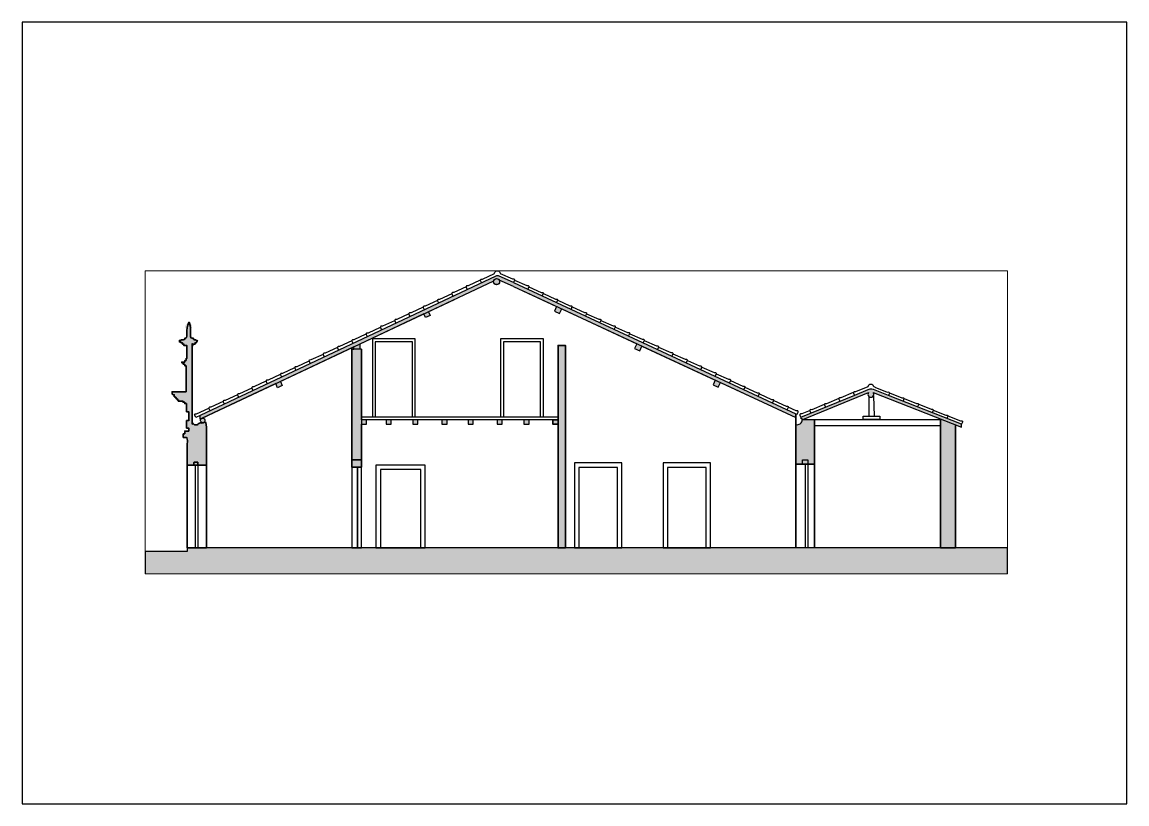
# Paper-space layout 'Layout1' of a CAD drawing. Header units: millimetres. Extents: x 21 to 318, y 103 to 313.
# The model-space entities are those that its viewports show. They can reach past a viewport. Long polylines and large blocks are cut down to what shows.
import ezdxf

# ---------------------------------------------------------------- set-up
doc = ezdxf.new("R2010")
doc.units = ezdxf.units.MM
for name, color, linetype, lineweight in [('A-ALV-___-___-EXI', 250, 'Continuous', 35), ('A-BAS-___-___-EXI', 250, 'Continuous', 25), ('A-COB-___-___-EXI', 250, 'Continuous', 25), ('A-PIS-___-___-EXI', 250, 'Continuous', 25), ('A-POR-___-___-EXI', 250, 'Continuous', 25)]:
    doc.layers.add(name, color=color, linetype=linetype, lineweight=lineweight)

# ---------------------------------------------------------------- blocks, each defined once
blk = doc.blocks.new('A4 HORIZONTAL - A4-22882557-Não nomeada')
at = {"layer": 'A-COB-___-___-EXI'}
for p, q in [((317.79, 313), (20.79, 313)), ((20.79, 313), (20.79, 103)), ((317.79, 103), (317.79, 313)), ((20.79, 103), (317.79, 103))]:
    blk.add_line(p, q, dxfattribs=at)

msp = doc.modelspace()

# ---------------------------------------------------------------- hatches: boundary and pattern name
at = {"layer": 'A-ALV-___-___-EXI'}
h = msp.add_hatch(color=11, dxfattribs=at)
h.paths.add_polyline_path([(-90644, -10373), (-90644, -4933), (-90844, -4933), (-90844, -10373)])
h.paths.add_polyline_path([(-80157, -10368), (-80157, -7068), (-80566, -6907), (-80566, -10368)])
h.paths.add_polyline_path([(-100631, -8153), (-100631, -8073), (-100531, -8073), (-100531, -8153), (-100291, -8153), (-100291, -7013), (-100491, -7013), (-100505, -7033), (-100525, -7050), (-100547, -7061), (-100572, -7067), (-100597, -7066), (-100621, -7059), (-100643, -7047), (-100662, -7029), (-100675, -7008), (-100683, -6983), (-100683, -4939), (-100663, -4939), (-100663, -4899), (-100603, -4899), (-100603, -4859), (-100563, -4859), (-100563, -4839), (-100543, -4839), (-100543, -4799), (-100583, -4799), (-100583, -4779), (-100643, -4779), (-100643, -4739), (-100723, -4739), (-100723, -4499), (-100702, -4475), (-100689, -4452), (-100685, -4439), (-100683, -4425), (-100684, -4413), (-100686, -4401), (-100690, -4390), (-100696, -4380), (-100712, -4361), (-100753, -4320), (-100760, -4314), (-100767, -4310), (-100774, -4310), (-100781, -4315), (-100805, -4338), (-100838, -4372), (-100851, -4389), (-100857, -4400), (-100862, -4411), (-100865, -4424), (-100866, -4438), (-100864, -4453), (-100857, -4469), (-100844, -4486), (-100821, -4502), (-100821, -4739), (-100881, -4739), (-100881, -4779), (-100981, -4779), (-100981, -4799), (-101021, -4799), (-101021, -4839), (-100981, -4839), (-100981, -4859), (-100941, -4859), (-100941, -4899), (-100901, -4899), (-100901, -4939), (-100821, -4939), (-100821, -5279), (-100841, -5279), (-100841, -5339), (-100881, -5339), (-100881, -5379), (-100961, -5379), (-100961, -5399), (-100921, -5399), (-100921, -5439), (-100881, -5439), (-100881, -5479), (-100841, -5479), (-100841, -6179), (-101221, -6179), (-101221, -6239), (-101201, -6239), (-101201, -6259), (-101161, -6259), (-101161, -6314), (-101131, -6314), (-101131, -6334), (-101106, -6334), (-101106, -6369), (-101076, -6369), (-101076, -6399), (-101051, -6399), (-101051, -6434), (-100926, -6434), (-100926, -6459), (-100881, -6459), (-100881, -6494), (-100831, -6494), (-100831, -6714), (-100771, -6714), (-100771, -6954), (-100831, -6954), (-100831, -7154), (-100771, -7154), (-100771, -7234), (-100881, -7234), (-100881, -7309), (-100921, -7309), (-100921, -7409), (-100811, -7409), (-100811, -8153)])
h.paths.add_polyline_path([(-84131, -8125), (-83951, -8125), (-83951, -6925), (-84282, -6925), (-84284, -6956), (-84293, -6986), (-84310, -7013), (-84332, -7035), (-84359, -7052), (-84388, -7061), (-84420, -7064), (-84451, -7059), (-84451, -8125), (-84271, -8125), (-84271, -8005), (-84131, -8005)])
h.paths.add_polyline_path([(-96129, -8010), (-96129, -5030), (-96389, -5030), (-96389, -8010)])
at = {"layer": 'A-BAS-___-___-EXI', "true_color": 0xcb9898}
msp.add_hatch(color=253, dxfattribs=at).paths.add_polyline_path([(-90644, -11068), (-78758, -11068), (-78758, -10368), (-90083, -10368), (-90083, -10373), (-100811, -10373), (-100811, -10467), (-101940, -10467), (-101940, -11068), (-90844, -11068)])
at = {"layer": 'A-COB-___-___-EXI', "true_color": 0xc19a82}
h = msp.add_hatch(color=33, dxfattribs=at)
h.paths.add_polyline_path([(-96389, -8202), (-96129, -8202), (-96129, -8010), (-96389, -8010)])
h.paths.add_polyline_path([(-100531, -8153), (-100531, -8073), (-100631, -8073), (-100631, -8153)])
h.paths.add_polyline_path([(-84271, -8125), (-84131, -8125), (-84131, -8005), (-84271, -8005)])
h.paths.add_polyline_path([(-79998, -7131), (-79998, -7050), (-82316, -6138), (-82363, -6117), (-82413, -6108), (-82464, -6110), (-82513, -6123), (-84325, -6869), (-84268, -6925), (-82496, -6196), (-82506, -6213), (-82512, -6232), (-82514, -6252), (-82510, -6271), (-82501, -6289), (-82489, -6305), (-82473, -6317), (-82454, -6324), (-82434, -6327), (-82415, -6324), (-82396, -6317), (-82380, -6306), (-82367, -6290), (-82358, -6272), (-82354, -6253), (-82355, -6233), (-82361, -6214), (-82371, -6197), (-80749, -6835)])
h.paths.add_polyline_path([(-90844, -7052), (-90844, -6932), (-90984, -6932), (-90984, -7052)])
h.paths.add_polyline_path([(-91624, -7052), (-91624, -6932), (-91764, -6932), (-91764, -7052)])
h.paths.add_polyline_path([(-92344, -7052), (-92344, -6932), (-92484, -6932), (-92484, -7052)])
h.paths.add_polyline_path([(-93264, -7052), (-93124, -7052), (-93124, -6932), (-93264, -6932), (-93264, -6997)])
h.paths.add_polyline_path([(-94609, -7052), (-94609, -6932), (-94749, -6932), (-94749, -7052)])
h.paths.add_polyline_path([(-96129, -7052), (-95989, -7052), (-95989, -6932), (-96129, -6932), (-96129, -6997)])
h.paths.add_polyline_path([(-95329, -7052), (-95329, -6932), (-95469, -6932), (-95469, -7052)])
h.paths.add_polyline_path([(-93969, -7052), (-93829, -7052), (-93829, -6932), (-93969, -6932), (-93969, -6997)])
h.paths.add_polyline_path([(-100393, -7009), (-100378, -7006), (-100361, -6997), (-100352, -6990), (-100343, -6977), (-100338, -6962), (-100336, -6947), (-100339, -6932), (-100345, -6918), (-100355, -6906), (-100367, -6897), (-100381, -6891), (-100397, -6889), (-100412, -6891), (-98434, -5960), (-98383, -6069), (-98256, -6009), (-98307, -5901), (-96335, -4973), (-96335, -5030), (-96175, -5030), (-96175, -4898), (-94455, -4088), (-94410, -4184), (-94283, -4125), (-94328, -4029), (-92577, -3205), (-92578, -3226), (-92574, -3246), (-92564, -3265), (-92550, -3281), (-92532, -3292), (-92513, -3299), (-92492, -3301), (-92471, -3297), (-92452, -3288), (-92436, -3274), (-92424, -3257), (-92417, -3237), (-92414, -3216), (-92418, -3196), (-92426, -3176), (-92043, -3346), (-90882, -3885), (-90941, -4012), (-90801, -4073), (-90744, -3949), (-88728, -4886), (-88787, -5012), (-88647, -5074), (-88590, -4950), (-86619, -5865), (-86678, -5992), (-86539, -6053), (-86481, -5930), (-84451, -6873), (-84451, -6768), (-92043, -3241), (-92427, -3071), (-92449, -3064), (-92472, -3061), (-92495, -3064), (-92517, -3071), (-100469, -6812), (-100469, -6918), (-100431, -6900), (-100442, -6910), (-100451, -6923), (-100455, -6938), (-100456, -6953), (-100453, -6969), (-100446, -6982), (-100436, -6994), (-100423, -7003), (-100409, -7008)])

# ---------------------------------------------------------------- linework, layer by layer
at = {"layer": 'A-ALV-___-___-EXI'}
for p, q in [((-96129, -6932), (-96129, -5030)), ((-96129, -8010), (-96129, -7052)), ((-83951, -8125), (-83951, -6925)), ((-84451, -10368), (-84451, -8125)), ((-84451, -8125), (-84271, -8125)), ((-84131, -8125), (-83951, -8125)), ((-83951, -10368), (-83951, -8125))]:
    msp.add_line(p, q, dxfattribs=at)
for points in [[(-96335, -5030), (-96389, -5030), (-96389, -8010), (-96129, -8010), (-96129, -8202), (-96389, -8202), (-96389, -8010)], [(-90844, -6932), (-90844, -7052), (-90844, -10373), (-90644, -10373), (-90644, -4933), (-90844, -4933), (-90844, -6932), (-90984, -6932), (-90984, -7052), (-90844, -7052)], [(-84451, -8125), (-84451, -7059), (-84451, -6873), (-84451, -6768)], [(-80566, -6907), (-80566, -10368), (-80157, -10368), (-80157, -7068)]]:
    msp.add_lwpolyline(points, dxfattribs=at)
msp.add_lwpolyline([(-100291, -10373), (-100291, -8153), (-100811, -8153), (-100811, -10373)], close=True, dxfattribs=at)
msp.add_rational_spline([(-100291, -8153), (-100291, -7773), (-100291, -7393), (-100291, -7013), (-100358, -7013), (-100424, -7013), (-100491, -7013), (-100512, -7053), (-100552, -7073), (-100597, -7066), (-100642, -7059), (-100674, -7028), (-100683, -6983), (-100683, -6302), (-100683, -5620), (-100683, -4939), (-100676, -4939), (-100669, -4939), (-100663, -4939), (-100663, -4932), (-100663, -4925), (-100663, -4919), (-100663, -4912), (-100663, -4905), (-100663, -4899), (-100643, -4899), (-100623, -4899), (-100603, -4899), (-100603, -4885), (-100603, -4872), (-100603, -4859), (-100589, -4859), (-100576, -4859), (-100563, -4859), (-100563, -4852), (-100563, -4845), (-100563, -4839), (-100556, -4839), (-100549, -4839), (-100543, -4839), (-100543, -4825), (-100543, -4812), (-100543, -4799), (-100556, -4799), (-100569, -4799), (-100583, -4799), (-100583, -4792), (-100583, -4785), (-100583, -4779), (-100603, -4779), (-100623, -4779), (-100643, -4779), (-100643, -4765), (-100643, -4752), (-100643, -4739), (-100669, -4739), (-100696, -4739), (-100723, -4739), (-100723, -4659), (-100723, -4579), (-100723, -4499), (-100719, -4494), (-100713, -4488), (-100706, -4481), (-100702, -4475), (-100698, -4470), (-100695, -4465), (-100693, -4461), (-100691, -4458), (-100690, -4456), (-100689, -4453), (-100688, -4451), (-100687, -4447), (-100686, -4444), (-100685, -4441), (-100685, -4439), (-100684, -4437), (-100684, -4435), (-100683, -4432), (-100683, -4429), (-100683, -4427), (-100683, -4425), (-100683, -4422), (-100683, -4418), (-100684, -4410), (-100686, -4401), (-100689, -4392), (-100692, -4386), (-100695, -4383), (-100697, -4379), (-100699, -4376), (-100702, -4373), (-100704, -4370), (-100705, -4368), (-100708, -4366), (-100710, -4363), (-100712, -4361), (-100714, -4359), (-100717, -4356), (-100722, -4351), (-100729, -4343), (-100736, -4337), (-100741, -4331), (-100745, -4328), (-100747, -4325), (-100749, -4324), (-100751, -4322), (-100752, -4321), (-100753, -4320), (-100754, -4319), (-100755, -4318), (-100756, -4317), (-100758, -4315), (-100759, -4314), (-100759, -4314), (-100760, -4314), (-100760, -4313), (-100761, -4313), (-100762, -4312), (-100763, -4311), (-100765, -4311), (-100766, -4310), (-100767, -4310), (-100768, -4310), (-100769, -4310), (-100770, -4310), (-100772, -4310), (-100773, -4310), (-100774, -4310), (-100775, -4311), (-100776, -4311), (-100777, -4312), (-100779, -4313), (-100780, -4314), (-100781, -4315), (-100782, -4315), (-100783, -4316), (-100785, -4318), (-100786, -4319), (-100788, -4321), (-100789, -4322), (-100791, -4324), (-100793, -4326), (-100798, -4331), (-100805, -4338), (-100814, -4347), (-100822, -4355), (-100829, -4362), (-100834, -4367), (-100838, -4372), (-100841, -4376), (-100845, -4380), (-100848, -4384), (-100850, -4387), (-100852, -4390), (-100854, -4394), (-100856, -4397), (-100857, -4400), (-100859, -4403), (-100860, -4405), (-100861, -4408), (-100862, -4412), (-100863, -4416), (-100864, -4421), (-100865, -4424), (-100865, -4427), (-100866, -4431), (-100866, -4434), (-100866, -4436), (-100866, -4439), (-100866, -4442), (-100866, -4446), (-100865, -4449), (-100865, -4451), (-100864, -4453), (-100863, -4455), (-100863, -4458), (-100861, -4461), (-100860, -4465), (-100858, -4467), (-100857, -4469), (-100856, -4471), (-100854, -4474), (-100852, -4478), (-100848, -4482), (-100842, -4487), (-100834, -4494), (-100826, -4499), (-100821, -4502), (-100821, -4581), (-100821, -4660), (-100821, -4739), (-100841, -4739), (-100861, -4739), (-100881, -4739), (-100881, -4752), (-100881, -4765), (-100881, -4779), (-100915, -4779), (-100948, -4779), (-100981, -4779), (-100981, -4785), (-100981, -4792), (-100981, -4799), (-100995, -4799), (-101008, -4799), (-101021, -4799), (-101021, -4812), (-101021, -4825), (-101021, -4839), (-101008, -4839), (-100995, -4839), (-100981, -4839), (-100981, -4845), (-100981, -4852), (-100981, -4859), (-100968, -4859), (-100955, -4859), (-100941, -4859), (-100941, -4872), (-100941, -4885), (-100941, -4899), (-100928, -4899), (-100915, -4899), (-100901, -4899), (-100901, -4912), (-100901, -4925), (-100901, -4939), (-100875, -4939), (-100848, -4939), (-100821, -4939), (-100821, -5052), (-100821, -5165), (-100821, -5279), (-100828, -5279), (-100835, -5279), (-100841, -5279), (-100841, -5299), (-100841, -5319), (-100841, -5339), (-100855, -5339), (-100868, -5339), (-100881, -5339), (-100881, -5352), (-100881, -5365), (-100881, -5379), (-100908, -5379), (-100935, -5379), (-100961, -5379), (-100961, -5385), (-100961, -5392), (-100961, -5399), (-100948, -5399), (-100935, -5399), (-100921, -5399), (-100921, -5412), (-100921, -5425), (-100921, -5439), (-100908, -5439), (-100895, -5439), (-100881, -5439), (-100881, -5452), (-100881, -5465), (-100881, -5479), (-100868, -5479), (-100855, -5479), (-100841, -5479), (-100841, -5712), (-100841, -5945), (-100841, -6179), (-100968, -6179), (-101095, -6179), (-101221, -6179), (-101221, -6199), (-101221, -6219), (-101221, -6239), (-101215, -6239), (-101208, -6239), (-101201, -6239), (-101201, -6245), (-101201, -6252), (-101201, -6259), (-101188, -6259), (-101175, -6259), (-101161, -6259), (-101161, -6277), (-101161, -6295), (-101161, -6314), (-101151, -6314), (-101141, -6314), (-101131, -6314), (-101131, -6320), (-101131, -6327), (-101131, -6334), (-101123, -6334), (-101115, -6334), (-101106, -6334), (-101106, -6345), (-101106, -6357), (-101106, -6369), (-101096, -6369), (-101086, -6369), (-101076, -6369), (-101076, -6379), (-101076, -6389), (-101076, -6399), (-101068, -6399), (-101060, -6399), (-101051, -6399), (-101051, -6410), (-101051, -6422), (-101051, -6434), (-101010, -6434), (-100968, -6434), (-100926, -6434), (-100926, -6442), (-100926, -6450), (-100926, -6459), (-100911, -6459), (-100896, -6459), (-100881, -6459), (-100881, -6470), (-100881, -6482), (-100881, -6494), (-100865, -6494), (-100848, -6494), (-100831, -6494), (-100831, -6567), (-100831, -6640), (-100831, -6714), (-100811, -6714), (-100791, -6714), (-100771, -6714), (-100771, -6794), (-100771, -6874), (-100771, -6954), (-100791, -6954), (-100811, -6954), (-100831, -6954), (-100831, -7020), (-100831, -7087), (-100831, -7154), (-100811, -7154), (-100791, -7154), (-100771, -7154), (-100771, -7180), (-100771, -7207), (-100771, -7234), (-100808, -7234), (-100845, -7234), (-100881, -7234), (-100881, -7259), (-100881, -7284), (-100881, -7309), (-100895, -7309), (-100908, -7309), (-100921, -7309), (-100921, -7342), (-100921, -7375), (-100921, -7409), (-100885, -7409), (-100848, -7409), (-100811, -7409), (-100811, -7657), (-100811, -7905), (-100811, -8153), (-100751, -8153), (-100691, -8153), (-100631, -8153), (-100631, -8126), (-100631, -8099), (-100631, -8073), (-100598, -8073), (-100564, -8073), (-100531, -8073), (-100531, -8099), (-100531, -8126), (-100531, -8153), (-100451, -8153), (-100371, -8153), (-100291, -8153)], [1, 1, 1, 1, 1, 1, 1, 0.877380837541, 0.877380837541, 1, 0.877380837541, 0.877380837541, 1, 1, 1, 1, 1, 1, 1, 1, 1, 1, 1, 1, 1, 1, 1, 1, 1, 1, 1, 1, 1, 1, 1, 1, 1, 1, 1, 1, 1, 1, 1, 1, 1, 1, 1, 1, 1, 1, 1, 1, 1, 1, 1, 1, 1, 1, 1, 1, 1, 1, 1, 1, 1, 1, 1, 1, 1, 1, 1, 1, 1, 1, 1, 1, 1, 1, 1, 1, 1, 1, 1, 1, 1, 1, 1, 1, 1, 1, 1, 1, 1, 1, 1, 1, 1, 1, 1, 1, 1, 1, 1, 1, 1, 1, 1, 1, 1, 1, 1, 1, 1, 1, 1, 1, 1, 1, 1, 1, 1, 1, 1, 1, 1, 1, 1, 1, 1, 1, 1, 1, 1, 1, 1, 1, 1, 1, 1, 1, 1, 1, 1, 1, 1, 1, 1, 1, 1, 1, 1, 1, 1, 1, 1, 1, 1, 1, 1, 1, 1, 1, 1, 1, 1, 1, 1, 1, 1, 1, 1, 1, 1, 1, 1, 1, 1, 1, 1, 1, 1, 1, 1, 1, 1, 1, 1, 1, 1, 1, 1, 1, 1, 1, 1, 1, 1, 1, 1, 1, 1, 1, 1, 1, 1, 1, 1, 1, 1, 1, 1, 1, 1, 1, 1, 1, 1, 1, 1, 1, 1, 1, 1, 1, 1, 1, 1, 1, 1, 1, 1, 1, 1, 1, 1, 1, 1, 1, 1, 1, 1, 1, 1, 1, 1, 1, 1, 1, 1, 1, 1, 1, 1, 1, 1, 1, 1, 1, 1, 1, 1, 1, 1, 1, 1, 1, 1, 1, 1, 1, 1, 1, 1, 1, 1, 1, 1, 1, 1, 1, 1, 1, 1, 1, 1, 1, 1, 1, 1, 1, 1, 1, 1, 1, 1, 1, 1, 1, 1, 1, 1, 1, 1, 1, 1, 1, 1, 1, 1, 1, 1, 1, 1, 1, 1, 1, 1, 1, 1, 1, 1, 1, 1, 1, 1, 1, 1, 1, 1, 1, 1, 1, 1, 1, 1, 1, 1, 1, 1, 1, 1, 1, 1, 1, 1, 1, 1, 1, 1, 1, 1, 1, 1, 1, 1, 1, 1, 1, 1, 1, 1, 1, 1, 1, 1, 1, 1, 1, 1, 1, 1, 1, 1, 1, 1, 1, 1, 1, 1, 1, 1], degree=3, knots=[0, 0, 0, 0, 1, 1, 1, 2, 2, 2, 3.232432, 3.232432, 3.232432, 4.464864, 4.464864, 4.464864, 5.464864, 5.464864, 5.464864, 6.464864, 6.464864, 6.464864, 7.464864, 7.464864, 7.464864, 8.464864, 8.464864, 8.464864, 9.464864, 9.464864, 9.464864, 10.464864, 10.464864, 10.464864, 11.464864, 11.464864, 11.464864, 12.464864, 12.464864, 12.464864, 13.464864, 13.464864, 13.464864, 14.464864, 14.464864, 14.464864, 15.464864, 15.464864, 15.464864, 16.464864, 16.464864, 16.464864, 17.464864, 17.464864, 17.464864, 18.464864, 18.464864, 18.464864, 19.464864, 19.464864, 19.464864, 20.464864, 20.464864, 20.464864, 20.478753, 20.485697, 20.492642, 20.499586, 20.506531, 20.513475, 20.516947, 20.52042, 20.523892, 20.527364, 20.534308, 20.541253, 20.544725, 20.548197, 20.55167, 20.555142, 20.562086, 20.569031, 20.572503, 20.575975, 20.58292, 20.589864, 20.603753, 20.631531, 20.659308, 20.673197, 20.680142, 20.687086, 20.700975, 20.70792, 20.714864, 20.721808, 20.728753, 20.735697, 20.742642, 20.749586, 20.756531, 20.77042, 20.798197, 20.825975, 20.839864, 20.853753, 20.860697, 20.867642, 20.874586, 20.878058, 20.881531, 20.885003, 20.888475, 20.89542, 20.902364, 20.905836, 20.907572, 20.909308, 20.911045, 20.912781, 20.916253, 20.923197, 20.930142, 20.933614, 20.937086, 20.940558, 20.944031, 20.950975, 20.95792, 20.961392, 20.964864, 20.968336, 20.971808, 20.978753, 20.985697, 20.98917, 20.992642, 20.996114, 20.999586, 21.006531, 21.013475, 21.016947, 21.02042, 21.027364, 21.034308, 21.048197, 21.075975, 21.103753, 21.131531, 21.159308, 21.173197, 21.187086, 21.200975, 21.214864, 21.228753, 21.235697, 21.242642, 21.256531, 21.263475, 21.27042, 21.277364, 21.284308, 21.291253, 21.298197, 21.312086, 21.319031, 21.325975, 21.33292, 21.339864, 21.346808, 21.350281, 21.353753, 21.360697, 21.367642, 21.374586, 21.378058, 21.381531, 21.385003, 21.388475, 21.39542, 21.402364, 21.405836, 21.409308, 21.412781, 21.416253, 21.423197, 21.430142, 21.437086, 21.450975, 21.464864, 21.464864, 21.464864, 22.464864, 22.464864, 22.464864, 23.464864, 23.464864, 23.464864, 24.464864, 24.464864, 24.464864, 25.464864, 25.464864, 25.464864, 26.464864, 26.464864, 26.464864, 27.464864, 27.464864, 27.464864, 28.464864, 28.464864, 28.464864, 29.464864, 29.464864, 29.464864, 30.464864, 30.464864, 30.464864, 31.464864, 31.464864, 31.464864, 32.464864, 32.464864, 32.464864, 33.464864, 33.464864, 33.464864, 34.464864, 34.464864, 34.464864, 35.464864, 35.464864, 35.464864, 36.464864, 36.464864, 36.464864, 37.464864, 37.464864, 37.464864, 38.464864, 38.464864, 38.464864, 39.464864, 39.464864, 39.464864, 40.464864, 40.464864, 40.464864, 41.464864, 41.464864, 41.464864, 42.464864, 42.464864, 42.464864, 43.464864, 43.464864, 43.464864, 44.464864, 44.464864, 44.464864, 45.464864, 45.464864, 45.464864, 46.464864, 46.464864, 46.464864, 47.464864, 47.464864, 47.464864, 48.464864, 48.464864, 48.464864, 49.464864, 49.464864, 49.464864, 50.464864, 50.464864, 50.464864, 51.464864, 51.464864, 51.464864, 52.464864, 52.464864, 52.464864, 53.464864, 53.464864, 53.464864, 54.464864, 54.464864, 54.464864, 55.464864, 55.464864, 55.464864, 56.464864, 56.464864, 56.464864, 57.464864, 57.464864, 57.464864, 58.464864, 58.464864, 58.464864, 59.464864, 59.464864, 59.464864, 60.464864, 60.464864, 60.464864, 61.464864, 61.464864, 61.464864, 62.464864, 62.464864, 62.464864, 63.464864, 63.464864, 63.464864, 64.464864, 64.464864, 64.464864, 65.464864, 65.464864, 65.464864, 66.464864, 66.464864, 66.464864, 67.464864, 67.464864, 67.464864, 68.464864, 68.464864, 68.464864, 69.464864, 69.464864, 69.464864, 70.464864, 70.464864, 70.464864, 71.464864, 71.464864, 71.464864, 72.464864, 72.464864, 72.464864, 73.464864, 73.464864, 73.464864, 74.464864, 74.464864, 74.464864, 75.464864, 75.464864, 75.464864, 76.464864, 76.464864, 76.464864, 77.464864, 77.464864, 77.464864, 78.464864, 78.464864, 78.464864, 79.464864, 79.464864, 79.464864, 80.464864, 80.464864, 80.464864, 81.464864, 81.464864, 81.464864, 82.464864, 82.464864, 82.464864, 83.464864, 83.464864, 83.464864, 84.464864, 84.464864, 84.464864, 85.464864, 85.464864, 85.464864, 85.464864], dxfattribs=at)
at = {"layer": 'A-BAS-___-___-EXI'}
for points in [[(-90844, -10373), (-100811, -10373), (-100811, -10467), (-101940, -10467), (-101940, -11068), (-78758, -11068), (-78758, -10368), (-80157, -10368)], [(-80566, -10368), (-90083, -10368), (-90083, -10373), (-90644, -10373)]]:
    msp.add_lwpolyline(points, dxfattribs=at)
at = {"layer": 'A-COB-___-___-EXI'}
for p, q in [((-91829, -3445), (-85572, -6352)), ((-96129, -5030), (-96175, -5030)), ((-82489, -6305), (-82489, -6831)), ((-82365, -6287), (-82347, -6831)), ((-83951, -6925), (-80571, -6925)), ((-83951, -7085), (-80566, -7085)), ((-84271, -8125), (-84271, -8005)), ((-84271, -8005), (-84131, -8005)), ((-84131, -8005), (-84131, -8125)), ((-84131, -8125), (-84271, -8125)), ((-84271, -8125), (-84131, -8125))]:
    msp.add_line(p, q, dxfattribs=at)
for points in [[(-92903, -3247), (-92930, -3188), (-92931, -3168), (-92917, -3154), (-92877, -3153), (-92550, -3001, -1), (-92401, -3001), (-92071, -3147), (-92031, -3147), (-92017, -3161), (-92017, -3181), (-92043, -3241)], [(-92043, -3241), (-92427, -3071, 0.211263), (-92517, -3071), (-100469, -6812)], [(-92043, -3346), (-92426, -3176, -1.437347), (-92577, -3205), (-94328, -4029), (-94283, -4125), (-94410, -4184), (-94455, -4088), (-96175, -4898), (-96175, -5030), (-96335, -5030), (-96335, -4973), (-98307, -5901), (-98256, -6009), (-98383, -6069), (-98434, -5960), (-100412, -6891, -11.335965), (-100431, -6900), (-100087, -6738), (-97892, -5706), (-95231, -4454), (-93630, -3700)], [(-82318, -6054), (-82352, -6041, 0.713135), (-82517, -6041), (-82848, -6181), (-82888, -6180), (-82903, -6194), (-82903, -6214), (-82878, -6274)], [(-84451, -7059, 0.511864), (-84282, -6925), (-83951, -6925)]]:
    msp.add_lwpolyline(points, format="xyb", dxfattribs=at)
for points in [[(-92934, -3182), (-93261, -3334), (-93301, -3335), (-93315, -3349), (-93314, -3369), (-93287, -3428)], [(-92043, -3241), (-84451, -6768), (-84413, -6784), (-84387, -6726), (-84387, -6706), (-84401, -6692), (-84441, -6692), (-84661, -6595)], [(-92013, -3181), (-91684, -3327), (-91644, -3327), (-91630, -3341), (-91630, -3361), (-91656, -3420)], [(-93702, -3544), (-94029, -3696), (-94069, -3696), (-94083, -3711), (-94083, -3731), (-94055, -3790)], [(-93318, -3363), (-93645, -3515), (-93685, -3515), (-93699, -3530), (-93698, -3550), (-93671, -3609)], [(-92043, -3346), (-90882, -3885), (-90941, -4012), (-90801, -4073), (-90744, -3949), (-88728, -4886), (-88787, -5012), (-88647, -5074), (-88590, -4950), (-86619, -5865), (-86678, -5992), (-86539, -6053), (-86481, -5930), (-84451, -6873)], [(-91626, -3361), (-91297, -3507), (-91257, -3507), (-91243, -3521), (-91243, -3541), (-91269, -3600)], [(-91239, -3541), (-90910, -3686), (-90870, -3686), (-90856, -3701), (-90856, -3721), (-90882, -3780)], [(-94087, -3725), (-94413, -3877), (-94453, -3877), (-94467, -3892), (-94467, -3912), (-94439, -3971)], [(-90852, -3720), (-90523, -3866), (-90483, -3866), (-90469, -3880), (-90469, -3900), (-90495, -3960)], [(-94855, -4087), (-95181, -4239), (-95221, -4239), (-95235, -4254), (-95235, -4274), (-95208, -4332)], [(-94471, -3906), (-94797, -4058), (-94837, -4058), (-94851, -4073), (-94851, -4093), (-94824, -4152)], [(-90465, -3900), (-90135, -4046), (-90095, -4046), (-90081, -4060), (-90081, -4080), (-90108, -4139)], [(-90078, -4080), (-89748, -4225), (-89708, -4226), (-89694, -4240), (-89694, -4260), (-89720, -4319)], [(-95623, -4449), (-95950, -4600), (-95990, -4601), (-96003, -4616), (-96003, -4636), (-95976, -4694)], [(-95239, -4268), (-95565, -4419), (-95605, -4420), (-95619, -4435), (-95619, -4455), (-95592, -4513)], [(-89690, -4260), (-89361, -4405), (-89321, -4405), (-89307, -4419), (-89307, -4439), (-89333, -4499)], [(-89303, -4439), (-88974, -4585), (-88934, -4585), (-88920, -4599), (-88920, -4619), (-88946, -4678)], [(-96007, -4630), (-96334, -4781), (-96374, -4782), (-96387, -4797), (-96387, -4817), (-96360, -4875)], [(-88916, -4619), (-88587, -4765), (-88547, -4765), (-88533, -4779), (-88533, -4799), (-88559, -4858)], [(-96775, -4992), (-97102, -5143), (-97142, -5144), (-97156, -5158), (-97155, -5178), (-97128, -5237)], [(-96391, -4811), (-96718, -4962), (-96758, -4963), (-96772, -4977), (-96771, -4997), (-96744, -5056)], [(-88529, -4799), (-88200, -4944), (-88160, -4944), (-88146, -4959), (-88146, -4979), (-88172, -5038)], [(-88142, -4978), (-87813, -5124), (-87773, -5124), (-87759, -5138), (-87759, -5158), (-87785, -5218)], [(-97159, -5173), (-97486, -5324), (-97526, -5325), (-97540, -5339), (-97539, -5359), (-97512, -5418)], [(-87755, -5158), (-87426, -5304), (-87386, -5304), (-87371, -5318), (-87371, -5338), (-87398, -5397)], [(-87368, -5338), (-87038, -5483), (-86998, -5484), (-86984, -5498), (-86984, -5518), (-87010, -5577)], [(-97927, -5535), (-98254, -5686), (-98294, -5687), (-98308, -5701), (-98308, -5721), (-98280, -5780)], [(-97543, -5354), (-97870, -5505), (-97910, -5506), (-97924, -5520), (-97923, -5540), (-97896, -5599)], [(-86980, -5518), (-86651, -5663), (-86611, -5663), (-86597, -5677), (-86597, -5697), (-86623, -5757)], [(-98696, -5897), (-99022, -6048), (-99062, -6049), (-99076, -6063), (-99076, -6083), (-99049, -6142)], [(-98312, -5716), (-98638, -5867), (-98678, -5868), (-98692, -5882), (-98692, -5902), (-98664, -5961)], [(-86593, -5697), (-86264, -5843), (-86224, -5843), (-86210, -5857), (-86210, -5877), (-86236, -5936)], [(-86206, -5877), (-85877, -6023), (-85837, -6023), (-85823, -6037), (-85823, -6057), (-85849, -6116)], [(-99080, -6078), (-99406, -6229), (-99446, -6230), (-99460, -6244), (-99460, -6264), (-99433, -6323)], [(-85819, -6057), (-85490, -6202), (-85450, -6202), (-85436, -6217), (-85436, -6237), (-85462, -6296)], [(-85432, -6236), (-85103, -6382), (-85063, -6382), (-85049, -6396), (-85049, -6416), (-85075, -6476)], [(-82907, -6200), (-83238, -6340), (-83278, -6339), (-83293, -6353), (-83293, -6373), (-83268, -6433)], [(-82328, -6051), (-81993, -6185), (-81954, -6183), (-81939, -6197), (-81938, -6217), (-81962, -6277)], [(-81935, -6205), (-81601, -6339), (-81561, -6338), (-81546, -6352), (-81545, -6372), (-81569, -6432)], [(-99848, -6440), (-100175, -6591), (-100215, -6592), (-100228, -6606), (-100228, -6626), (-100201, -6685)], [(-99464, -6259), (-99790, -6410), (-99830, -6411), (-99844, -6425), (-99844, -6445), (-99817, -6504)], [(-85045, -6416), (-84716, -6562), (-84676, -6562), (-84661, -6576), (-84661, -6596), (-84688, -6655)], [(-83687, -6519), (-84019, -6659), (-84059, -6658), (-84073, -6672), (-84073, -6692), (-84048, -6752)], [(-83297, -6360), (-83629, -6500), (-83669, -6499), (-83683, -6513), (-83683, -6533), (-83658, -6593)], [(-81542, -6360), (-81208, -6494), (-81168, -6492), (-81153, -6506), (-81152, -6526), (-81177, -6586)], [(-81149, -6514), (-80815, -6648), (-80775, -6647), (-80760, -6661), (-80760, -6681), (-80784, -6741)], [(-100431, -6900), (-100469, -6918), (-100469, -6812), (-100585, -6866), (-100612, -6807), (-100613, -6787), (-100599, -6773), (-100559, -6772), (-100232, -6620)], [(-84069, -6680), (-84290, -6773), (-84330, -6773), (-84344, -6787), (-84345, -6807), (-84319, -6866)], [(-80756, -6669), (-80422, -6803), (-80382, -6802), (-80367, -6815), (-80367, -6835), (-80391, -6895)], [(-80363, -6824), (-80029, -6958), (-79989, -6956), (-79974, -6970), (-79974, -6990), (-79998, -7050)]]:
    msp.add_lwpolyline(points, dxfattribs=at)
msp.add_lwpolyline([(-81962, -6277), (-82316, -6138, 0.235869), (-82513, -6123), (-82878, -6274), (-84325, -6869), (-84268, -6925), (-82496, -6196, 2.09094), (-82371, -6197), (-79998, -7131), (-79998, -7050)], format="xyb", close=True, dxfattribs=at)
for points in [[(-96129, -7052), (-95989, -7052), (-95989, -6932), (-96129, -6932)], [(-95469, -7052), (-95329, -7052), (-95329, -6932), (-95469, -6932)], [(-94749, -7052), (-94609, -7052), (-94609, -6932), (-94749, -6932)], [(-93969, -7052), (-93829, -7052), (-93829, -6932), (-93969, -6932)], [(-93264, -7052), (-93124, -7052), (-93124, -6932), (-93264, -6932)], [(-92484, -7052), (-92344, -7052), (-92344, -6932), (-92484, -6932)], [(-91764, -7052), (-91624, -7052), (-91624, -6932), (-91764, -6932)], [(-82195, -6831), (-82195, -6925), (-82641, -6925), (-82641, -6831)], [(-96389, -8202), (-96389, -8010), (-96129, -8010), (-96129, -8202)]]:
    msp.add_lwpolyline(points, close=True, dxfattribs=at)
msp.add_circle((-92496, -3219), 82, dxfattribs=at)
at = {"layer": 'A-PIS-___-___-EXI'}
msp.add_lwpolyline([(-96129, -6932), (-96129, -6851), (-90844, -6851), (-90844, -6932)], close=True, dxfattribs=at)
at = {"layer": 'A-POR-___-___-EXI'}
for p, q in [((-100591, -10373), (-100591, -8153)), ((-84201, -8125), (-84201, -10368)), ((-84131, -8125), (-84131, -10368))]:
    msp.add_line(p, q, dxfattribs=at)
for points in [[(-95836, -4754), (-95836, -6851), (-94681, -6851), (-94681, -4754)], [(-95756, -4834), (-95756, -6851), (-94761, -6851), (-94761, -4834)], [(-92390, -4754), (-92390, -6851), (-91235, -6851), (-91235, -4754)], [(-92310, -4834), (-92310, -6851), (-91315, -6851), (-91315, -4834)], [(-96389, -8010), (-96389, -10373), (-96129, -10373), (-96129, -8010)], [(-96243, -8202), (-96243, -10373), (-96230, -10373), (-96230, -8202)], [(-95741, -8150), (-95741, -10368), (-94416, -10368), (-94416, -8150)], [(-95621, -8270), (-95621, -10368), (-94536, -10368), (-94536, -8270)], [(-90401, -8090), (-90401, -10368), (-89126, -10368), (-89126, -8090)], [(-90281, -8210), (-90281, -10368), (-89246, -10368), (-89246, -8210)], [(-88021, -8090), (-88021, -10368), (-86746, -10368), (-86746, -8090)], [(-87901, -8210), (-87901, -10368), (-86866, -10368), (-86866, -8210)]]:
    msp.add_lwpolyline(points, close=True, dxfattribs=at)
msp.add_lwpolyline([(-100471, -8153), (-100631, -8153), (-100531, -8153), (-100531, -10373)], dxfattribs=at)

psp = doc.layouts.get("Layout1")

# ---------------------------------------------------------------- block references
at = {"layer": 'A-BAS-___-___-EXI'}
psp.add_blockref('A4 HORIZONTAL - A4-22882557-Não nomeada', (0, 0), dxfattribs=at)

# ---------------------------------------------------------------- viewports
at = {"layer": 'A-ALV-___-___-EXI'}
psp.add_viewport(center=(169.82, 205.51), size=(231.83, 81.4101), view_center_point=(-90349.02, -6997.19), view_height=8141.0106, dxfattribs=at)

doc.saveas('drawing.dxf')
